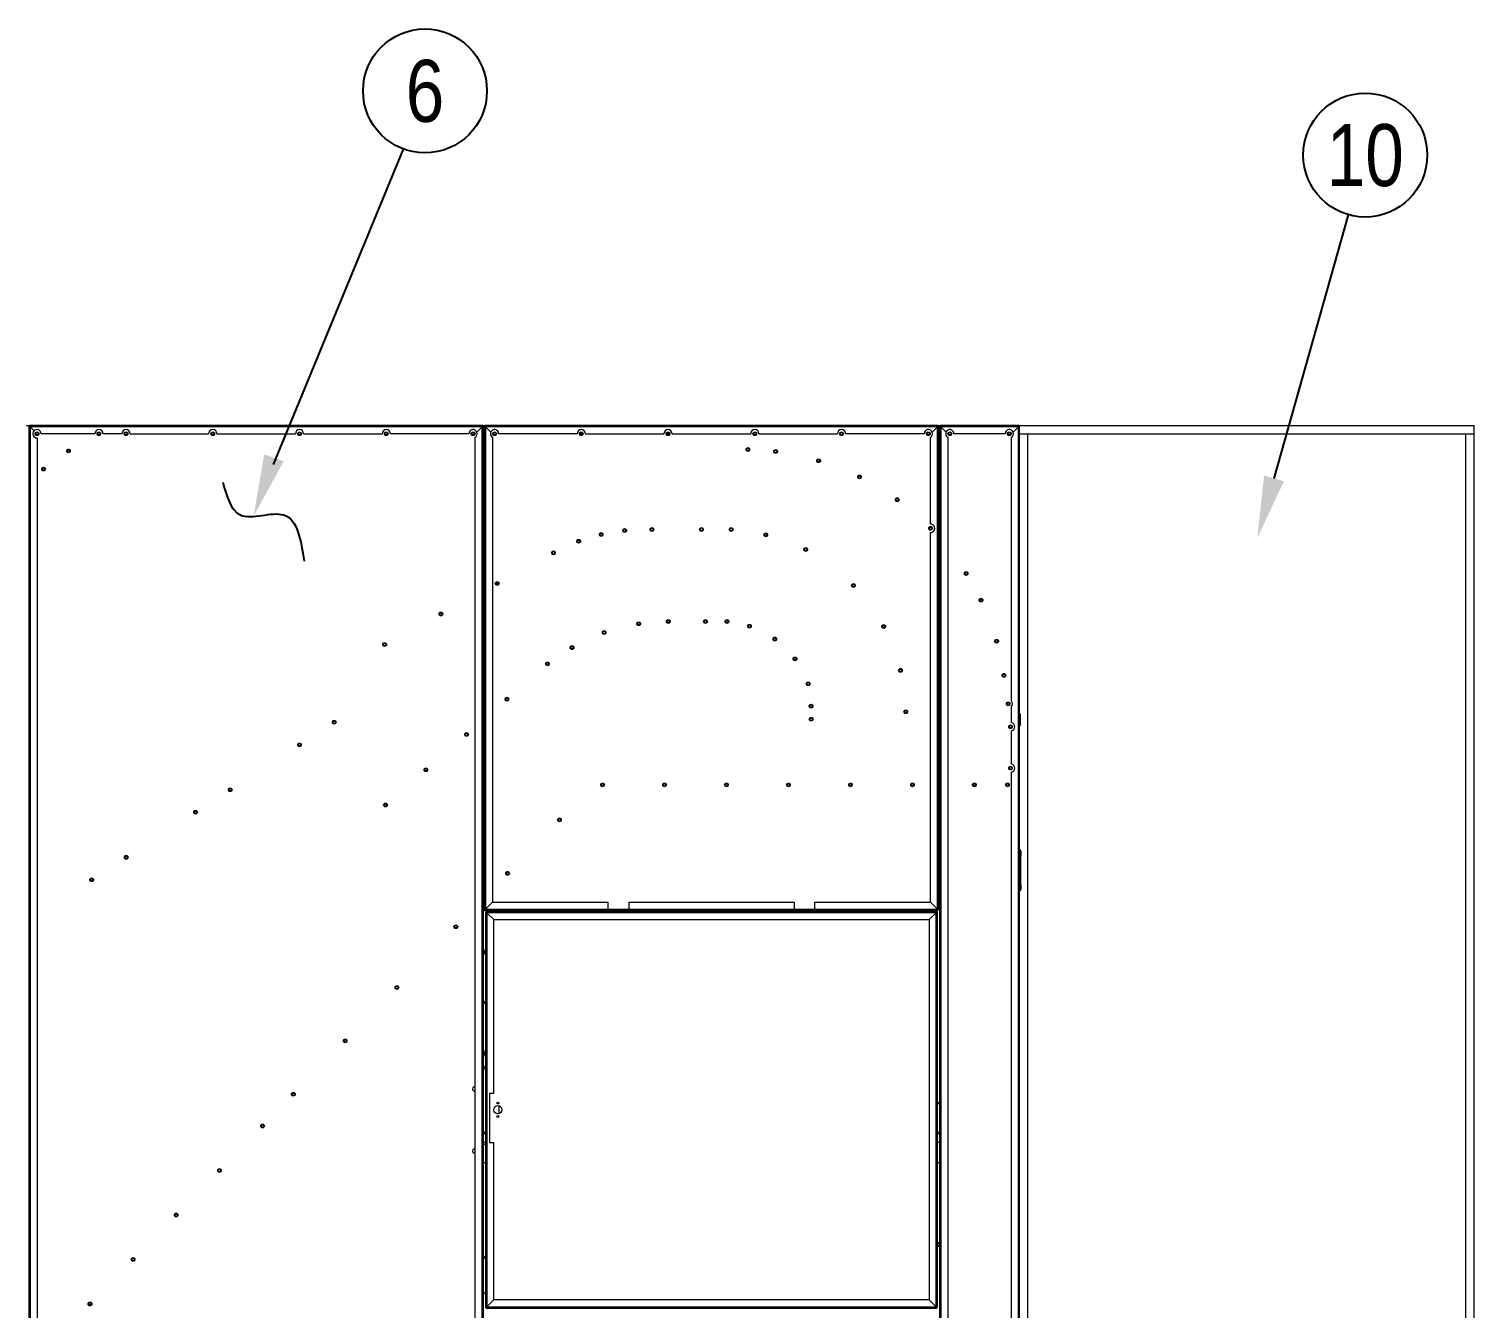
# Model space of a CAD drawing. Header units: millimetres. Extents: x -17070 to 48118, y -291348 to 33238.
# Drawn here: x 32106 to 35604, y 20887 to 23982 of the extents above; entities that cross this region are included whole.
import ezdxf
from ezdxf.enums import TextEntityAlignment as Align

# ---------------------------------------------------------------- set-up
doc = ezdxf.new("R2010")
doc.units = ezdxf.units.MM
doc.layers.add('냉각탑_dim', color=1, linetype='Continuous')
doc.layers.add('냉각탑_text', color=3, linetype='Continuous')
doc.styles.get("Standard").update_dxf_attribs({"font": 'arial.ttf'})

# ---------------------------------------------------------------- blocks, each defined once
blk = doc.blocks.new('1')
at = {"color": 7, "lineweight": 20, "ltscale": 0.003944}
blk.add_line((32100.2, 23022.8), (32107.3, 23022.8), dxfattribs=at)
at = {"color": 7, "lineweight": 20, "ltscale": 0.000888889}
for p, q in [((32105.7, 23021.2), (32107.3, 23021.2)), ((32105.7, 23019.7), (32107.3, 23019.7)), ((32107.3, 23022.8), (32107.3, 23021.2)), ((32108.8, 23022.8), (32108.8, 23021.2)), ((33202.6, 23022.8), (33202.6, 23021.2)), ((33204.1, 23022.8), (33204.1, 23021.2)), ((33205.7, 23021.2), (33204.1, 23021.2)), ((33205.7, 23019.7), (33204.1, 23019.7)), ((33207.7, 23021.2), (33209.3, 23021.2)), ((33207.7, 23019.7), (33209.3, 23019.7)), ((33209.3, 23022.8), (33209.3, 23021.2)), ((33210.8, 23022.8), (33210.8, 23021.2)), ((34304.6, 23022.8), (34304.6, 23021.2)), ((34306.1, 23022.8), (34306.1, 23021.2)), ((34307.7, 23021.2), (34306.1, 23021.2)), ((34307.7, 23019.7), (34306.1, 23019.7)), ((34309.7, 23021.2), (34311.3, 23021.2)), ((34309.7, 23019.7), (34311.3, 23019.7)), ((34311.3, 23022.8), (34311.3, 23021.2)), ((34312.8, 23022.8), (34312.8, 23021.2)), ((34500.6, 23022.8), (34500.6, 23021.2)), ((34502.1, 23022.8), (34502.1, 23021.2)), ((34503.7, 23021.2), (34502.1, 23021.2)), ((34503.7, 23019.7), (34502.1, 23019.7)), ((34503.7, 22296.6), (34505.3, 22296.6)), ((33207.7, 21851.9), (33209.3, 21851.9)), ((33207.7, 21850.4), (33209.3, 21850.4)), ((33209.3, 21848.8), (33209.3, 21850.4)), ((33210.7, 21845.2), (33212.3, 21845.2)), ((33210.7, 21843.7), (33212.3, 21843.7)), ((33210.8, 21848.8), (33210.8, 21850.4)), ((33212.3, 21846.8), (33212.3, 21845.2)), ((33213.8, 21846.8), (33213.8, 21845.2)), ((34301.6, 21846.8), (34301.6, 21845.2)), ((34303.1, 21846.8), (34303.1, 21845.2)), ((34304.7, 21845.2), (34303.1, 21845.2)), ((34304.7, 21843.7), (34303.1, 21843.7)), ((34304.6, 21848.8), (34304.6, 21850.4)), ((34307.7, 21851.9), (34306.1, 21851.9)), ((34307.7, 21850.4), (34306.1, 21850.4)), ((34306.1, 21848.8), (34306.1, 21850.4)), ((33210.7, 20889.9), (33212.3, 20889.9)), ((33210.7, 20888.4), (33212.3, 20888.4)), ((33212.3, 20886.8), (33212.3, 20888.4)), ((33213.8, 20886.8), (33213.8, 20888.4)), ((34301.6, 20886.8), (34301.6, 20888.4)), ((34304.7, 20889.9), (34303.1, 20889.9)), ((34303.1, 20886.8), (34303.1, 20888.4)), ((34304.7, 20888.4), (34303.1, 20888.4))]:
    blk.add_line(p, q, dxfattribs=at)
at = {"color": 7, "lineweight": 20, "ltscale": 0.000833333}
for p, q in [((32105.7, 23021.2), (32105.7, 23019.7)), ((32108.8, 23022.8), (32107.3, 23022.8)), ((32107.3, 23019.7), (32107.3, 23021.2)), ((32107.3, 23021.2), (32108.8, 23021.2)), ((32108.8, 23019.7), (32107.3, 23019.7)), ((33204.1, 23022.8), (33202.6, 23022.8)), ((33202.6, 23019.7), (33202.6, 23021.2)), ((33202.6, 23021.2), (33204.1, 23021.2)), ((33202.6, 23019.7), (33204.1, 23019.7)), ((33204.1, 23021.2), (33204.1, 23019.7)), ((33205.7, 23019.7), (33205.7, 23021.2)), ((33207.7, 23021.2), (33207.7, 23019.7)), ((33210.8, 23022.8), (33209.3, 23022.8)), ((33209.3, 23021.2), (33210.8, 23021.2)), ((33209.3, 23019.7), (33209.3, 23021.2)), ((33210.8, 23019.7), (33209.3, 23019.7)), ((34306.1, 23022.8), (34304.6, 23022.8)), ((34304.6, 23019.7), (34304.6, 23021.2)), ((34304.6, 23021.2), (34306.1, 23021.2)), ((34304.6, 23019.7), (34306.1, 23019.7)), ((34304.6, 23019.7), (34306.1, 23019.7)), ((34306.1, 23021.2), (34306.1, 23019.7)), ((34307.7, 23019.7), (34307.7, 23021.2)), ((34309.7, 23021.2), (34309.7, 23019.7)), ((34312.8, 23022.8), (34311.3, 23022.8)), ((34311.3, 23019.7), (34311.3, 23021.2)), ((34311.3, 23021.2), (34312.8, 23021.2)), ((34312.8, 23019.7), (34311.3, 23019.7)), ((34311.3, 23019.7), (34312.8, 23019.7)), ((34502.1, 23022.8), (34500.6, 23022.8)), ((34500.6, 23019.7), (34500.6, 23021.2)), ((34500.6, 23021.2), (34502.1, 23021.2)), ((34500.6, 23019.7), (34502.1, 23019.7)), ((34502.1, 23021.2), (34502.1, 23019.7)), ((34503.7, 23019.7), (34503.7, 23021.2)), ((33207.7, 21851.9), (33207.7, 21850.4)), ((33209.3, 21850.4), (33209.3, 21851.9)), ((33210.8, 21850.4), (33209.3, 21850.4)), ((33209.3, 21848.8), (33210.8, 21848.8)), ((33210.7, 21845.2), (33210.7, 21843.7)), ((33213.8, 21846.8), (33212.3, 21846.8)), ((33212.3, 21845.2), (33213.8, 21845.2)), ((33212.3, 21843.7), (33212.3, 21845.2)), ((33213.8, 21843.7), (33212.3, 21843.7)), ((34303.1, 21846.8), (34301.6, 21846.8)), ((34301.6, 21845.2), (34303.1, 21845.2)), ((34301.6, 21843.7), (34301.6, 21845.2)), ((34301.6, 21843.7), (34303.1, 21843.7)), ((34303.1, 21845.2), (34303.1, 21843.7)), ((34304.6, 21851.9), (34304.6, 21850.4)), ((34306.1, 21850.4), (34304.6, 21850.4)), ((34304.6, 21848.8), (34306.1, 21848.8)), ((34304.7, 21843.7), (34304.7, 21845.2)), ((34306.1, 21851.9), (34306.1, 21850.4)), ((34307.7, 21850.4), (34307.7, 21851.9)), ((33210.7, 20889.9), (33210.7, 20888.4)), ((33212.3, 20888.4), (33212.3, 20889.9)), ((33213.8, 20888.4), (33212.3, 20888.4)), ((33212.3, 20886.8), (33213.8, 20886.8)), ((34301.6, 20889.9), (34301.6, 20888.4)), ((34303.1, 20888.4), (34301.6, 20888.4)), ((34301.6, 20886.8), (34303.1, 20886.8)), ((34303.1, 20889.9), (34303.1, 20888.4)), ((34304.7, 20888.4), (34304.7, 20889.9))]:
    blk.add_line(p, q, dxfattribs=at)
at = {"color": 7, "lineweight": 20}
for p, q in [((32105.7, 23019.7), (32105.7, 20177.9)), ((33202.6, 23022.8), (32108.8, 23022.8)), ((32108.8, 23019.7), (32108.8, 20177.9)), ((33202.6, 23019.7), (32108.8, 23019.7)), ((33202.6, 20177.9), (33202.6, 23019.7)), ((33205.7, 20177.9), (33205.7, 23019.7)), ((33207.7, 23019.7), (33207.7, 21851.9)), ((34304.6, 23022.8), (33210.8, 23022.8)), ((34304.6, 23019.7), (33210.8, 23019.7)), ((33210.8, 23019.7), (33210.8, 21851.9)), ((34304.6, 21851.9), (34304.6, 23019.7)), ((34307.7, 21851.9), (34307.7, 23019.7)), ((34309.7, 23019.7), (34309.7, 20177.9)), ((34312.8, 23019.7), (34312.8, 20177.9)), ((34500.6, 20177.9), (34500.6, 23019.7)), ((34503.7, 20177.9), (34503.7, 23019.7)), ((32125.7, 22992.8), (32125.7, 20709.7)), ((33185.7, 20194.8), (33185.7, 22994.1)), ((33227.7, 22994.1), (33227.7, 21868.8)), ((34329.7, 22994.1), (34329.7, 20194.8)), ((34523.7, 20042.8), (34523.7, 23002.8)), ((34483.7, 20194.8), (34483.7, 22183.8)), ((33210.7, 21843.7), (33210.7, 20889.9)), ((33210.8, 21848.8), (34304.6, 21848.8)), ((34301.6, 21846.8), (33213.8, 21846.8)), ((34301.6, 21843.7), (33213.8, 21843.7)), ((33213.8, 21843.7), (33213.8, 20889.9)), ((34301.6, 20889.9), (34301.6, 21843.7)), ((34304.7, 20889.9), (34304.7, 21843.7)), ((33230.7, 21826.8), (34284.7, 21826.8)), ((34284.7, 21826.8), (34284.7, 20906.8)), ((33213.8, 20889.9), (34301.6, 20889.9)), ((33213.8, 20886.8), (34301.6, 20886.8)), ((34284.7, 20906.8), (33230.7, 20906.8))]:
    blk.add_line(p, q, dxfattribs=at)
at = {"color": 7, "lineweight": 20, "ltscale": 0.000833349}
for p, q in [((32107.3, 23019.7), (32108.8, 23019.7)), ((33209.3, 23019.7), (33210.8, 23019.7))]:
    blk.add_line(p, q, dxfattribs=at)
at = {"color": 7, "lineweight": 20, "ltscale": 0.001722}
for p, q in [((32108.8, 23019.7), (32108.8, 23022.8)), ((33210.8, 23019.7), (33210.8, 23022.8)), ((34312.8, 23019.7), (34312.8, 23022.8)), ((33210.8, 21851.9), (33207.7, 21851.9)), ((33210.8, 21851.9), (33210.8, 21848.8)), ((33213.8, 21843.7), (33213.8, 21846.8)), ((34304.6, 21851.9), (34307.7, 21851.9)), ((33213.8, 20889.9), (33210.7, 20889.9)), ((33213.8, 20889.9), (33213.8, 20886.8)), ((34301.6, 20889.9), (34304.7, 20889.9))]:
    blk.add_line(p, q, dxfattribs=at)
at = {"color": 7, "lineweight": 20, "ltscale": 0.007529}
blk.add_line((32118.4, 23010.1), (32108.8, 23019.7), dxfattribs=at)
blk.add_line((32118.4, 23010.1), (32108.8, 23019.7), dxfattribs=at)
at = {"color": 7, "lineweight": 20, "ltscale": 0.010045}
for p, q in [((33189.8, 23006.9), (33202.6, 23019.7)), ((33189.8, 23006.9), (33202.6, 23019.7)), ((33223.6, 23006.9), (33210.8, 23019.7)), ((33223.6, 23006.9), (33210.8, 23019.7)), ((34291.8, 23006.9), (34304.6, 23019.7)), ((34291.8, 23006.9), (34304.6, 23019.7)), ((34325.6, 23006.9), (34312.8, 23019.7)), ((34325.6, 23006.9), (34312.8, 23019.7)), ((34487.8, 23006.9), (34500.6, 23019.7)), ((34487.8, 23006.9), (34500.6, 23019.7))]:
    blk.add_line(p, q, dxfattribs=at)
at = {"color": 7, "lineweight": 20, "ltscale": 0.000833318}
blk.add_line((33202.6, 23019.7), (33204.1, 23019.7), dxfattribs=at)
at = {"color": 7, "lineweight": 20, "ltscale": 0.002889}
for p, q in [((33204.1, 23022.8), (33209.3, 23022.8)), ((34306.1, 23022.8), (34311.3, 23022.8))]:
    blk.add_line(p, q, dxfattribs=at)
at = {"color": 7, "lineweight": 20, "ltscale": 0.001111}
for p, q in [((33205.7, 23019.7), (33207.7, 23019.7)), ((34307.7, 23019.7), (34309.7, 23019.7)), ((33207.7, 22985.9), (33205.7, 22985.9)), ((33207.7, 22982.8), (33205.7, 22982.8)), ((34309.7, 22985.9), (34307.7, 22985.9)), ((34309.7, 22982.8), (34307.7, 22982.8)), ((33205.7, 22978.2), (33207.7, 22978.2)), ((33205.7, 22977.7), (33207.7, 22977.7)), ((33205.7, 22976.1), (33207.7, 22976.1)), ((34307.7, 22223.9), (34309.7, 22223.9)), ((34307.7, 22177), (34309.7, 22177)), ((34309.7, 22175.5), (34307.7, 22175.5)), ((34309.7, 22173.9), (34307.7, 22173.9)), ((34309.7, 22173.9), (34307.7, 22173.9)), ((34309.7, 22170.8), (34307.7, 22170.8)), ((34309.7, 22135), (34307.7, 22135)), ((34309.7, 22131.9), (34307.7, 22131.9)), ((34309.7, 22018), (34307.7, 22018)), ((34307.7, 22006.1), (34309.7, 22006.1)), ((34307.7, 22004.6), (34309.7, 22004.6)), ((34307.7, 22003), (34309.7, 22003)), ((34309.7, 22001.4), (34307.7, 22001.4)), ((34307.7, 21996.4), (34309.7, 21996.4)), ((34309.7, 21995.2), (34307.7, 21995.2)), ((34507, 21981.4), (34505, 21981.4)), ((34507, 21980.6), (34505, 21980.6)), ((34505, 21911.4), (34507, 21911.4)), ((34309.7, 21895.2), (34307.7, 21895.2))]:
    blk.add_line(p, q, dxfattribs=at)
at = {"color": 7, "lineweight": 20, "ltscale": 0.104333}
for p, q in [((34500.6, 23022.8), (34312.8, 23022.8)), ((34500.6, 23019.7), (34312.8, 23019.7))]:
    blk.add_line(p, q, dxfattribs=at)
at = {"color": 0, "lineweight": 20}
for p, q in [((34502.1, 23022.8), (35603.7, 23022.8)), ((35603.7, 20022.8), (35603.7, 23022.8)), ((34503.7, 23002.8), (35603.7, 23002.8)), ((35583.7, 20042.8), (35583.7, 23002.8))]:
    blk.add_line(p, q, dxfattribs=at)
at = {"lineweight": 20}
blk.add_line((34503.7, 23021.2), (34503.7, 23022.8), dxfattribs=at)
at = {"color": 7, "lineweight": 20, "ltscale": 0.072222}
blk.add_line((32265.2, 23002.8), (32135.2, 23002.8), dxfattribs=at)
at = {"color": 7, "lineweight": 20, "ltscale": 0.025278}
blk.add_line((32330.7, 23002.8), (32285.2, 23002.8), dxfattribs=at)
at = {"color": 7, "lineweight": 20, "ltscale": 0.105556}
for p, q in [((32350.7, 23002.8), (32540.7, 23002.8)), ((32560.7, 23002.8), (32750.7, 23002.8)), ((32770.7, 23002.8), (32960.7, 23002.8)), ((33170.7, 23002.8), (32980.7, 23002.8)), ((33432.7, 23002.8), (33242.7, 23002.8)), ((33452.7, 23002.8), (33642.7, 23002.8)), ((33662.7, 23002.8), (33852.7, 23002.8)), ((33872.7, 23002.8), (34062.7, 23002.8)), ((34272.7, 23002.8), (34082.7, 23002.8))]:
    blk.add_line(p, q, dxfattribs=at)
at = {"color": 7, "lineweight": 20, "ltscale": 0.00315}
for p, q in [((33439.9, 23003.7), (33445.5, 23003.7)), ((33649.9, 23003.7), (33655.5, 23003.7))]:
    blk.add_line(p, q, dxfattribs=at)
at = {"color": 7, "lineweight": 20, "ltscale": 0.003136}
for p, q in [((33439.9, 23001.7), (33445.5, 23001.7)), ((33649.9, 23001.7), (33655.5, 23001.7))]:
    blk.add_line(p, q, dxfattribs=at)
at = {"color": 7, "lineweight": 20, "ltscale": 0.001812}
for p, q in [((33441.1, 23000.2), (33444.3, 23000.2)), ((33651.1, 23000.2), (33654.3, 23000.2))]:
    blk.add_line(p, q, dxfattribs=at)
at = {"color": 7, "lineweight": 20, "ltscale": 0.002485}
blk.add_line((33860.7, 23000.5), (33860.7, 23005), dxfattribs=at)
at = {"color": 7, "lineweight": 20, "ltscale": 0.11685}
blk.add_line((34287.7, 22783.8), (34287.7, 22994.1), dxfattribs=at)
at = {"color": 7, "lineweight": 20, "ltscale": 0.068889}
blk.add_line((34468.7, 23002.8), (34344.7, 23002.8), dxfattribs=at)
at = {"color": 7, "lineweight": 20, "ltscale": 0.354778}
blk.add_line((34483.7, 22355.5), (34483.7, 22994.1), dxfattribs=at)
at = {"color": 7, "lineweight": 20, "ltscale": 0.00282}
for p, q in [((32202.9, 22964.1), (32198.8, 22961.1)), ((32142.2, 22920), (32138.1, 22917))]:
    blk.add_line(p, q, dxfattribs=at)
at = {"color": 7, "lineweight": 20, "ltscale": 0.001525}
for p, q in [((34309.7, 22781), (34307.7, 22782.9)), ((34309.7, 22776.8), (34307.7, 22778.6)), ((34309.7, 22726.1), (34307.7, 22728))]:
    blk.add_line(p, q, dxfattribs=at)
at = {"color": 7, "lineweight": 20, "ltscale": 0.497241}
blk.add_line((34287.7, 21868.8), (34287.7, 22763.8), dxfattribs=at)
at = {"color": 7, "lineweight": 20, "ltscale": 0.001265}
for p, q in [((33205.7, 22645.2), (33207.7, 22646.3)), ((33205.7, 22641.7), (33207.7, 22642.8)), ((33205.7, 22599.7), (33207.7, 22600.8))]:
    blk.add_line(p, q, dxfattribs=at)
at = {"color": 7, "lineweight": 20, "ltscale": 0.003257}
blk.add_line((33238.5, 22643.6), (33238.5, 22637.7), dxfattribs=at)
at = {"color": 7, "lineweight": 20, "ltscale": 0.001473}
for p, q in [((33207.7, 22339), (33205.7, 22337.2)), ((33207.7, 22334.8), (33205.7, 22333.1)), ((33207.7, 22285.9), (33205.7, 22284.2))]:
    blk.add_line(p, q, dxfattribs=at)
at = {"color": 7, "lineweight": 20, "ltscale": 0.021651}
blk.add_line((34483.7, 22303.4), (34483.7, 22342.4), dxfattribs=at)
at = {"color": 7, "lineweight": 20, "ltscale": 0.014944}
blk.add_line((34505.3, 22323.5), (34505.3, 22296.6), dxfattribs=at)
at = {"color": 7, "lineweight": 20, "ltscale": 0.044669}
blk.add_line((34483.7, 22203.4), (34483.7, 22283.8), dxfattribs=at)
at = {"color": 7, "lineweight": 20, "ltscale": 0.000722222}
blk.add_line((34503.7, 21980.6), (34505, 21980.6), dxfattribs=at)
at = {"color": 7, "lineweight": 20, "ltscale": 0.001833}
for p, q in [((34507, 21980.6), (34503.7, 21980.6)), ((34507, 21912.2), (34503.7, 21912.2))]:
    blk.add_line(p, q, dxfattribs=at)
at = {"color": 7, "lineweight": 20, "ltscale": 0.006389}
for p, q in [((34505, 21992.9), (34505, 21981.4)), ((34507, 21992.9), (34507, 21981.4)), ((34505, 21911.4), (34505, 21899.9)), ((34507, 21911.4), (34507, 21899.9))]:
    blk.add_line(p, q, dxfattribs=at)
at = {"color": 7, "lineweight": 20, "ltscale": 0.002333}
for p, q in [((34507, 21976.4), (34507, 21980.6)), ((34507, 21912.2), (34507, 21916.4))]:
    blk.add_line(p, q, dxfattribs=at)
at = {"color": 7, "lineweight": 20, "ltscale": 0.038}
blk.add_line((34507, 21912.2), (34507, 21980.6), dxfattribs=at)
at = {"color": 7, "lineweight": 20, "ltscale": 0.005556}
for p, q in [((34507, 21966.4), (34507, 21976.4)), ((34507, 21956.4), (34507, 21966.4)), ((34507, 21946.4), (34507, 21956.4)), ((34507, 21936.4), (34507, 21946.4)), ((34507, 21926.4), (34507, 21936.4)), ((34507, 21916.4), (34507, 21926.4)), ((33220.7, 21406.8), (33230.7, 21406.8)), ((33230.7, 21286.8), (33220.7, 21286.8)), ((33205.7, 21013.3), (33210.7, 21004.6)), ((33205.7, 21013.3), (33210.7, 21004.6))]:
    blk.add_line(p, q, dxfattribs=at)
at = {"color": 7, "lineweight": 20, "ltscale": 0.001596}
for p, q in [((33207.7, 21910.6), (33205.7, 21908.6)), ((33207.7, 21905.6), (33205.7, 21903.5)), ((33207.7, 21855.3), (33205.7, 21853.3))]:
    blk.add_line(p, q, dxfattribs=at)
at = {"color": 7, "lineweight": 20, "ltscale": 0.013278}
for p, q in [((33227.7, 21868.8), (33210.8, 21851.9)), ((33210.8, 21851.9), (33227.7, 21868.8)), ((34287.7, 21868.8), (34304.6, 21851.9)), ((34304.6, 21851.9), (34287.7, 21868.8)), ((33213.8, 21843.7), (33230.7, 21826.8)), ((33230.7, 21826.8), (33213.8, 21843.7)), ((34284.7, 21826.8), (34301.6, 21843.7)), ((34301.6, 21843.7), (34284.7, 21826.8)), ((33230.7, 20906.8), (33213.8, 20889.9)), ((33213.8, 20889.9), (33230.7, 20906.8)), ((34301.6, 20889.9), (34284.7, 20906.8)), ((34284.7, 20906.8), (34301.6, 20889.9))]:
    blk.add_line(p, q, dxfattribs=at)
at = {"color": 7, "lineweight": 20, "ltscale": 0.155556}
for p, q in [((33227.7, 21868.8), (33507.7, 21868.8)), ((34007.7, 21868.8), (34287.7, 21868.8))]:
    blk.add_line(p, q, dxfattribs=at)
at = {"color": 7, "lineweight": 20, "ltscale": 0.009389}
for p, q in [((33507.7, 21851.9), (33507.7, 21868.8)), ((33557.7, 21868.8), (33557.7, 21851.9)), ((33957.7, 21868.8), (33957.7, 21851.9)), ((34007.7, 21851.9), (34007.7, 21868.8))]:
    blk.add_line(p, q, dxfattribs=at)
at = {"color": 7, "lineweight": 20, "ltscale": 0.222222}
for p, q in [((33557.7, 21868.8), (33957.7, 21868.8)), ((33557.7, 21851.9), (33957.7, 21851.9))]:
    blk.add_line(p, q, dxfattribs=at)
at = {"color": 7, "lineweight": 20, "ltscale": 0.001632}
blk.add_line((33207.7, 21850.4), (33205.7, 21848.2), dxfattribs=at)
at = {"color": 7, "lineweight": 20, "ltscale": 0.164944}
for p, q in [((33210.8, 21851.9), (33507.7, 21851.9)), ((34007.7, 21851.9), (34304.6, 21851.9))]:
    blk.add_line(p, q, dxfattribs=at)
at = {"color": 7, "lineweight": 20, "ltscale": 0.00139}
for p, q in [((33280.4, 21846.8), (33281.9, 21848.8)), ((33284.8, 21846.8), (33286.3, 21848.8)), ((33374.2, 21846.8), (33375.7, 21848.8)), ((33374.2, 21846.8), (33375.7, 21848.8))]:
    blk.add_line(p, q, dxfattribs=at)
at = {"color": 7, "lineweight": 20, "ltscale": 0.027778}
for p, q in [((33507.7, 21851.9), (33557.7, 21851.9)), ((33507.7, 21851.9), (33557.7, 21851.9)), ((33957.7, 21851.9), (34007.7, 21851.9)), ((33957.7, 21851.9), (34007.7, 21851.9))]:
    blk.add_line(p, q, dxfattribs=at)
at = {"color": 7, "lineweight": 20, "ltscale": 0.233333}
blk.add_line((33230.7, 21406.8), (33230.7, 21826.8), dxfattribs=at)
at = {"color": 7, "lineweight": 20, "ltscale": 0.004623}
for p, q in [((33205.7, 21747.4), (33210.7, 21754.1)), ((33205.7, 21741.6), (33210.7, 21748.2)), ((33205.7, 21622.6), (33210.7, 21629.2)), ((33205.7, 21622.6), (33210.7, 21629.2))]:
    blk.add_line(p, q, dxfattribs=at)
at = {"color": 7, "lineweight": 20, "ltscale": 0.066667}
blk.add_line((33220.7, 21406.8), (33220.7, 21286.8), dxfattribs=at)
at = {"color": 7, "lineweight": 20, "ltscale": 0.002778}
for p, q in [((34304.7, 21384.6), (34309.7, 21384.6)), ((34309.7, 21383), (34304.7, 21383)), ((34304.7, 21383), (34309.7, 21383)), ((34309.7, 21381.4), (34304.7, 21381.4)), ((33210.7, 21312.9), (33205.7, 21312.9)), ((33210.7, 21308.2), (33205.7, 21308.2)), ((34309.7, 21312.9), (34304.7, 21312.9)), ((34309.7, 21308.2), (34304.7, 21308.2)), ((33205.7, 21287.9), (33210.7, 21287.9)), ((34304.7, 21287.9), (34309.7, 21287.9)), ((33210.7, 21237.9), (33205.7, 21237.9)), ((34309.7, 21237.9), (34304.7, 21237.9))]:
    blk.add_line(p, q, dxfattribs=at)
at = {"color": 7, "lineweight": 20, "ltscale": 0.211111}
blk.add_line((33230.7, 20906.8), (33230.7, 21286.8), dxfattribs=at)
at = {"color": 7, "lineweight": 20, "ltscale": 0.003928}
blk.add_line((33210.7, 20920.6), (33205.7, 20925.6), dxfattribs=at)
at = {"color": 7, "lineweight": 20}
for centre, radius in [((32125.2, 23002.8), 4.5), ((32125.2, 23002.8), 3), ((32275.2, 23002.8), 4.5), ((32275.2, 23002.8), 3), ((32340.7, 23002.8), 4.5), ((32340.7, 23002.8), 3), ((32550.7, 23002.8), 4.5), ((32550.7, 23002.8), 3), ((32760.7, 23002.8), 4.5), ((32760.7, 23002.8), 3), ((32970.7, 23002.8), 4.5), ((32970.7, 23002.8), 3), ((33180.7, 23002.8), 4.5), ((33180.7, 23002.8), 3), ((33232.7, 23002.8), 4.5), ((33232.7, 23002.8), 3), ((33442.7, 23002.8), 4.5), ((33442.7, 23002.8), 3), ((33652.7, 23002.8), 4.5), ((33652.7, 23002.8), 3), ((33862.7, 23002.8), 4.5), ((33862.7, 23002.8), 3), ((34072.7, 23002.8), 4.5), ((34072.7, 23002.8), 3), ((34282.7, 23002.8), 4.5), ((34282.7, 23002.8), 3), ((34334.7, 23002.8), 4.5), ((34334.7, 23002.8), 3), ((34478.7, 23002.8), 4.5), ((34478.7, 23002.8), 3), ((32201.8, 22961.3), 4.5), ((32201.8, 22961.3), 3), ((33845.9, 22964.6), 4.5), ((33845.9, 22964.6), 3), ((33913.1, 22959.7), 4.5), ((33913.1, 22959.7), 3), ((32141.1, 22917.2), 4.5), ((32141.1, 22917.2), 3), ((34017.2, 22937.4), 4.5), ((34017.2, 22937.4), 3), ((34116.2, 22898.2), 4.5), ((34116.2, 22898.2), 3), ((34207.4, 22843.1), 4.5), ((34207.4, 22843.1), 3), ((33547.7, 22768.7), 4.5), ((33613.5, 22771), 4.5), ((33613.5, 22771), 3), ((33733.5, 22771), 4.5), ((33733.5, 22771), 3), ((33805.5, 22771), 4.5), ((33805.5, 22771), 3), ((34288.2, 22773.8), 4.5), ((34288.2, 22773.8), 3), ((33436.3, 22742.5), 4.5), ((33436.3, 22742.5), 3), ((33491.1, 22759.1), 4.5), ((33491.1, 22759.1), 3), ((33547.7, 22768.7), 3), ((33889.2, 22757.9), 4.5), ((33889.2, 22757.9), 3), ((33375.3, 22714.6), 4.5), ((33375.3, 22714.6), 3), ((33985.9, 22722.7), 4.5), ((33985.9, 22722.7), 3), ((34374.4, 22664.3), 4.5), ((34374.4, 22664.3), 3), ((33239.1, 22640.6), 4.5), ((33239.1, 22640.6), 3), ((34101.5, 22635.7), 4.5), ((34101.5, 22635.7), 3), ((34410.2, 22600.1), 4.5), ((34410.2, 22600.1), 3), ((33102.9, 22566.6), 4.5), ((33102.9, 22566.6), 3), ((33581.6, 22543), 4.5), ((33581.6, 22543), 3), ((33653.3, 22548.2), 4.5), ((33653.3, 22548.2), 3), ((33743.3, 22548.2), 4.5), ((33743.3, 22548.2), 3), ((33795.3, 22548.2), 4.5), ((33795.3, 22548.2), 3), ((33850.1, 22537), 4.5), ((33850.1, 22537), 3), ((34174.6, 22536.1), 4.5), ((34174.6, 22536.1), 3), ((32966.7, 22492.6), 4.5), ((32966.7, 22492.6), 3), ((33498.2, 22521.7), 4.5), ((33498.2, 22521.7), 3), ((33911.1, 22505.9), 4.5), ((33911.1, 22505.9), 3), ((34448, 22500.6), 4.5), ((34448, 22500.6), 3), ((33420.3, 22485.1), 4.5), ((33420.3, 22485.1), 3), ((33959.9, 22457.9), 4.5), ((33959.9, 22457.9), 3), ((33360.8, 22445.7), 4.5), ((33360.8, 22445.7), 3), ((34215.2, 22430.1), 4.5), ((34215.2, 22430.1), 3), ((34465.5, 22418.1), 4.5), ((33991.8, 22397.5), 4.5), ((33991.8, 22397.5), 3), ((34465.5, 22418.1), 3), ((33262.7, 22360.4), 4.5), ((33262.7, 22360.4), 3), ((34476.1, 22348.9), 4.5), ((33998.8, 22343.4), 4.5), ((33998.8, 22343.4), 3), ((34228.1, 22329.9), 4.5), ((34228.1, 22329.9), 3), ((34476.1, 22348.9), 3), ((32844.6, 22304.5), 4.5), ((32844.6, 22304.5), 3), ((33999.1, 22311.9), 4.5), ((33999.1, 22311.9), 3), ((34481.7, 22293.6), 4.5), ((34481.7, 22293.6), 3), ((32760.8, 22250.1), 4.5), ((32760.8, 22250.1), 3), ((33164.7, 22275), 4.5), ((33164.7, 22275), 3), ((33066.7, 22189.6), 4.5), ((33066.7, 22189.6), 3), ((34481.7, 22193.6), 4.5), ((34481.7, 22193.6), 3), ((32593, 22141.1), 4.5), ((32593, 22141.1), 3), ((33494.1, 22152.9), 4.5), ((33494.1, 22152.9), 3), ((33644.1, 22152.9), 4.5), ((33644.1, 22152.9), 3), ((33794.1, 22152.9), 4.5), ((33794.1, 22152.9), 3), ((33944.1, 22152.9), 4.5), ((33944.1, 22152.9), 3), ((34094.1, 22152.9), 4.5), ((34094.1, 22152.9), 3), ((34244.1, 22152.9), 4.5), ((34244.1, 22152.9), 3), ((34394.1, 22152.9), 4.5), ((34394.1, 22152.9), 3), ((34474.1, 22152.9), 4.5), ((34474.1, 22152.9), 3), ((32968.6, 22104.3), 4.5), ((32509.2, 22086.7), 4.5), ((32509.2, 22086.7), 3), ((32968.6, 22104.2), 3), ((33389.7, 22068.2), 4.5), ((33389.7, 22068.2), 3), ((32341.4, 21977.7), 4.5), ((32341.4, 21977.7), 3), ((33264.4, 21938.9), 4.5), ((33264.4, 21938.9), 3), ((32257.6, 21923.3), 4.5), ((32257.6, 21923.3), 3), ((33139.1, 21809.7), 4.5), ((33139.1, 21809.7), 3), ((32996.4, 21662.6), 4.5), ((32996.4, 21662.6), 3), ((32871, 21533.4), 4.5), ((32871, 21533.4), 3), ((32745.7, 21404.2), 4.5), ((32745.7, 21404.2), 3), ((33240.7, 21366.8), 10), ((33240.7, 21383), 2.25), ((33240.7, 21350.6), 2.25), ((32671.2, 21327.4), 4.5), ((32671.2, 21327.4), 3), ((32566.8, 21219.7), 4.5), ((32566.8, 21219.7), 3), ((32462.3, 21112), 4.5), ((32462.3, 21112), 3), ((32357.9, 21004.4), 4.5), ((32357.9, 21004.4), 3), ((32253.5, 20896.7), 4.5), ((32253.5, 20896.7), 3)]:
    blk.add_circle(centre, radius, dxfattribs=at)
for centre, radius, start, end in [((32294.6, 23019.7), 3.1, 89.7397, 90), ((32304.8, 23019.7), 3.1, 90, 90.2603), ((33398.6, 23019.7), 3.1, 89.7397, 90), ((33406.8, 23019.7), 3.1, 90, 90.2603), ((34500.6, 23019.7), 3.1, 89.7307, 90), ((34500.6, 23019.7), 1.5, 360, 89.6129), ((34500.6, 23019.7), 3.1, 28.9378, 61.0622), ((34500.6, 23019.7), 3.1, 360, 0.2618), ((32125.2, 23002.8), 10, 0, 272.8656), ((32275.2, 23002.8), 10, 0, 180), ((32340.7, 23002.8), 10, 360, 180), ((32550.7, 23002.8), 10, 360, 180), ((32760.7, 23002.8), 10, 360, 180), ((32970.7, 23002.8), 10, 0, 180), ((33180.7, 23002.8), 10, 300, 180), ((33232.7, 23002.8), 10, 0, 239.9997), ((33442.7, 23002.8), 10, 0, 180), ((33652.7, 23002.8), 10, 360, 180), ((33862.7, 23002.8), 10, 360, 180), ((34072.7, 23002.8), 10, 360, 180), ((34282.7, 23002.8), 10, 300.0003, 180), ((34334.7, 23002.8), 10, 0, 240), ((34478.7, 23002.8), 10, 300, 180), ((34288.2, 22773.8), 10, 267.1352, 92.8648), ((33838.2, 22323.9), 660.3, 44.432, 44.6794), ((34476.1, 22348.9), 10, 319.1416, 40.8584), ((34502.2, 22323.5), 3.1, 0, 61.0615), ((34481.7, 22293.6), 10, 281.5372, 78.4628), ((34481.7, 22193.6), 10, 281.5372, 78.4628), ((34500.6, 22131.9), 3.1, 359.7467, 0), ((34503.5, 21992.9), 3.5, 0, 86.7271), ((34503.5, 21992.9), 1.5, 0, 82.3445), ((34503.5, 21899.9), 1.5, 277.6555, 0), ((34503.5, 21899.9), 3.5, 273.2729, 0), ((33559.4, 21849.6), 4.5, 190.7006, 219.059), ((33559.4, 21849.6), 3, 196.1717, 250.9411), ((33559.4, 21849.6), 3, 289.0589, 343.8283), ((33559.4, 21849.6), 4.5, 320.941, 349.2994), ((33675.2, 21845.4), 4.5, 131.1148, 162.0041), ((33675.2, 21845.4), 3, 27.6081, 152.3919), ((33675.2, 21845.4), 4.5, 17.9959, 48.8852), ((33650, 21383), 458, 163.571, 165.9508), ((33208.3, 21468.8), 2.5, 13.3914, 346.6086), ((33184.1, 21416.8), 4.5, 69.1729, 290.8271), ((33650, 21383), 407.2, 179.8866, 180.1134), ((33650, 21383), 407.2, 180.9054, 183.6278), ((33184.1, 21266.8), 4.5, 69.1729, 290.8271), ((33209, 21293.6), 10, 250.5261, 279.5915), ((34305.6, 21040.3), 4.5, 25.0674, 101.8471), ((34305.6, 21040.3), 3, 252.0641, 107.9358), ((34305.6, 21040.3), 4.5, 258.1529, 334.9326)]:
    blk.add_arc(centre, radius, start, end, dxfattribs=at)
at = {"layer": '냉각탑_dim', "lineweight": -3}
blk.add_spline([(32575.2, 22885.9), (32617.6, 22806.3), (32722.1, 22806.3), (32771.9, 22694.4)], degree=3, dxfattribs=at)
for points in [[(32722.5, 22936.3), (32649.5, 22802.9), (32675.3, 22952.7)], [(35143.6, 22887.9), (35078.8, 22750.3), (35095.4, 22901.4)]]:
    blk.add_solid(points, dxfattribs=at)

msp = doc.modelspace()

# ---------------------------------------------------------------- linework, layer by layer
at = {"layer": '냉각탑_dim', "linetype": 'ByBlock', "lineweight": -3}
for points in [[(32697.4, 22928.1), (33012.3, 23691.8)], [(35119.5, 22894.7), (35299.6, 23532.7)]]:
    msp.add_lwpolyline(points, dxfattribs=at)
for centre in [(33064.4, 23832.5), (35340.3, 23677.1)]:
    msp.add_circle(centre, 150, dxfattribs=at)

# ---------------------------------------------------------------- block references
msp.add_blockref('1', (0, 0))

# ---------------------------------------------------------------- texts
at = {"layer": '냉각탑_text', "width": 0.8}
for s, p in [('6', (33064.4, 23832.5)), ('10', (35340.3, 23677.1))]:
    msp.add_text(s, height=150, dxfattribs=at).set_placement(p, align=Align.MIDDLE_CENTER)

doc.saveas('drawing.dxf')
